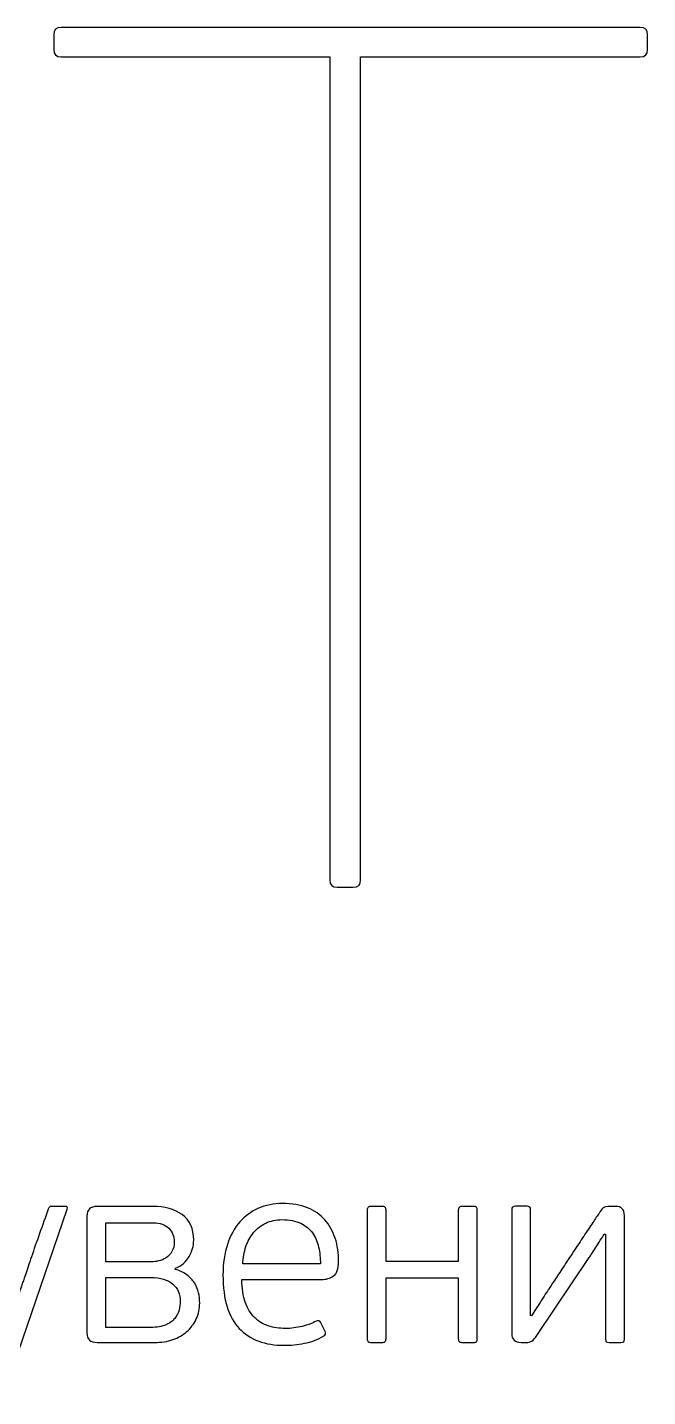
# Model space of a CAD drawing. Header units: centimetres. Extents: x -21.3 to 21.2, y -15.2 to 14.8.
# Drawn here: x -4.306 to -3.758, y -3.583 to -2.374 of the extents above; entities that cross this region are included whole.
import ezdxf

# ---------------------------------------------------------------- set-up
doc = ezdxf.new("R2010")
doc.units = ezdxf.units.CM
doc.header["$MEASUREMENT"] = 0
doc.layers.add('layer 1', color=7, linetype='Continuous')

msp = doc.modelspace()

# ---------------------------------------------------------------- linework, layer by layer
at = {"layer": 'layer 1', "color": 29}
for points, knots in [([(-3.76484, -2.37392), (-3.76051, -2.37392), (-3.75835, -2.37609), (-3.75835, -2.38042), (-3.75835, -2.38042), (-3.75835, -2.38042), (-3.75835, -2.39341), (-3.75835, -2.39341), (-3.75835, -2.39341), (-3.75835, -2.39774), (-3.76051, -2.39991), (-3.76484, -2.39991), (-3.76484, -2.39991), (-3.76484, -2.39991), (-4.01172, -2.39991), (-4.01172, -2.39991), (-4.01172, -2.39991), (-4.01172, -2.39991), (-4.01172, -3.12645), (-4.01172, -3.12645), (-4.01172, -3.12645), (-4.01172, -3.13079), (-4.01388, -3.13295), (-4.01822, -3.13295), (-4.01822, -3.13295), (-4.01822, -3.13295), (-4.03229, -3.13295), (-4.03229, -3.13295), (-4.03229, -3.13295), (-4.03662, -3.13295), (-4.03879, -3.13079), (-4.03879, -3.12645), (-4.03879, -3.12645), (-4.03879, -3.12645), (-4.03879, -2.39991), (-4.03879, -2.39991), (-4.03879, -2.39991), (-4.03879, -2.39991), (-4.27592, -2.39991), (-4.27592, -2.39991), (-4.27592, -2.39991), (-4.28025, -2.39991), (-4.28242, -2.39774), (-4.28242, -2.39341), (-4.28242, -2.39341), (-4.28242, -2.39341), (-4.28242, -2.38042), (-4.28242, -2.38042), (-4.28242, -2.38042), (-4.28242, -2.37609), (-4.28025, -2.37392), (-4.27592, -2.37392), (-4.27592, -2.37392), (-4.27592, -2.37392), (-3.76484, -2.37392), (-3.76484, -2.37392)], [0, 0, 0, 0, 0.0666667, 0.0666667, 0.0666667, 0.0666667, 0.1333333, 0.1333333, 0.1333333, 0.1333333, 0.2, 0.2, 0.2, 0.2, 0.2666667, 0.2666667, 0.2666667, 0.2666667, 0.3333333, 0.3333333, 0.3333333, 0.3333333, 0.4, 0.4, 0.4, 0.4, 0.4666667, 0.4666667, 0.4666667, 0.4666667, 0.5333333, 0.5333333, 0.5333333, 0.5333333, 0.6, 0.6, 0.6, 0.6, 0.6666667, 0.6666667, 0.6666667, 0.6666667, 0.7333333, 0.7333333, 0.7333333, 0.7333333, 0.8, 0.8, 0.8, 0.8, 0.8666667, 0.8666667, 0.8666667, 0.8666667, 1, 1, 1, 1]), ([(-4.31765, -3.55487), (-4.32116, -3.56524), (-4.32547, -3.57244), (-4.33057, -3.57648), (-4.33057, -3.57648), (-4.33568, -3.58052), (-4.34228, -3.58254), (-4.35036, -3.58254), (-4.35036, -3.58254), (-4.35249, -3.58254), (-4.35512, -3.58243), (-4.35825, -3.5822), (-4.35825, -3.5822), (-4.36138, -3.58197), (-4.36485, -3.58125), (-4.36866, -3.58003), (-4.36866, -3.58003), (-4.37079, -3.57942), (-4.37163, -3.57827), (-4.37117, -3.5766), (-4.37117, -3.5766), (-4.37117, -3.5766), (-4.36889, -3.56813), (-4.36889, -3.56813), (-4.36889, -3.56813), (-4.36858, -3.56707), (-4.36816, -3.56646), (-4.36762, -3.5663), (-4.36762, -3.5663), (-4.36709, -3.56615), (-4.36637, -3.56623), (-4.36545, -3.56653), (-4.36545, -3.56653), (-4.36225, -3.5673), (-4.35985, -3.56779), (-4.35825, -3.56802), (-4.35825, -3.56802), (-4.35665, -3.56825), (-4.35493, -3.56836), (-4.3531, -3.56836), (-4.3531, -3.56836), (-4.35066, -3.56836), (-4.34845, -3.56817), (-4.34647, -3.56779), (-4.34647, -3.56779), (-4.34449, -3.56741), (-4.34269, -3.56665), (-4.3411, -3.5655), (-4.3411, -3.5655), (-4.33949, -3.56436), (-4.33801, -3.56276), (-4.33663, -3.5607), (-4.33663, -3.5607), (-4.33526, -3.55864), (-4.33404, -3.55594), (-4.33298, -3.55258), (-4.33298, -3.55258), (-4.33298, -3.55258), (-4.32611, -3.53382), (-4.32611, -3.53382), (-4.32611, -3.53382), (-4.32611, -3.53382), (-4.33, -3.53382), (-4.33, -3.53382), (-4.33, -3.53382), (-4.33168, -3.53382), (-4.3332, -3.53352), (-4.33457, -3.53291), (-4.33457, -3.53291), (-4.33595, -3.5323), (-4.33717, -3.5304), (-4.33824, -3.52719), (-4.33824, -3.52719), (-4.33824, -3.52719), (-4.37483, -3.41695), (-4.37483, -3.41695), (-4.37483, -3.41695), (-4.37529, -3.41542), (-4.37476, -3.41466), (-4.37323, -3.41466), (-4.37323, -3.41466), (-4.37323, -3.41466), (-4.36065, -3.41466), (-4.36065, -3.41466), (-4.36065, -3.41466), (-4.35958, -3.41466), (-4.3589, -3.41482), (-4.35859, -3.41512), (-4.35859, -3.41512), (-4.35829, -3.41542), (-4.35798, -3.41596), (-4.35768, -3.41672), (-4.35768, -3.41672), (-4.35661, -3.42008), (-4.35505, -3.42488), (-4.35299, -3.43113), (-4.35299, -3.43113), (-4.35093, -3.43738), (-4.34876, -3.4439), (-4.34647, -3.45069), (-4.34647, -3.45069), (-4.34418, -3.45747), (-4.34205, -3.46399), (-4.34006, -3.47024), (-4.34006, -3.47024), (-4.33808, -3.47649), (-4.33648, -3.4813), (-4.33526, -3.48465), (-4.33526, -3.48465), (-4.3348, -3.48587), (-4.33408, -3.48827), (-4.33309, -3.49186), (-4.33309, -3.49186), (-4.3321, -3.49544), (-4.33099, -3.49929), (-4.32977, -3.5034), (-4.32977, -3.5034), (-4.32855, -3.50752), (-4.32741, -3.51141), (-4.32634, -3.51507), (-4.32634, -3.51507), (-4.32527, -3.51873), (-4.32451, -3.52117), (-4.32406, -3.52239), (-4.32406, -3.52239), (-4.32406, -3.52239), (-4.32291, -3.52239), (-4.32291, -3.52239), (-4.32291, -3.52239), (-4.322, -3.51964), (-4.32089, -3.51622), (-4.31959, -3.51209), (-4.31959, -3.51209), (-4.3183, -3.50798), (-4.317, -3.5039), (-4.31571, -3.49986), (-4.31571, -3.49986), (-4.31441, -3.49582), (-4.31327, -3.4922), (-4.31227, -3.489), (-4.31227, -3.489), (-4.31129, -3.4858), (-4.31064, -3.48381), (-4.31033, -3.48305), (-4.31033, -3.48305), (-4.30987, -3.48198), (-4.30892, -3.47927), (-4.30747, -3.47493), (-4.30747, -3.47493), (-4.30603, -3.47058), (-4.30423, -3.46529), (-4.3021, -3.45903), (-4.3021, -3.45903), (-4.29996, -3.45278), (-4.2976, -3.44599), (-4.29501, -3.43868), (-4.29501, -3.43868), (-4.29242, -3.43136), (-4.28982, -3.42412), (-4.28723, -3.41695), (-4.28723, -3.41695), (-4.28693, -3.41619), (-4.28662, -3.41562), (-4.28632, -3.41523), (-4.28632, -3.41523), (-4.28601, -3.41485), (-4.28532, -3.41466), (-4.28426, -3.41466), (-4.28426, -3.41466), (-4.28426, -3.41466), (-4.27236, -3.41466), (-4.27236, -3.41466), (-4.27236, -3.41466), (-4.27069, -3.41466), (-4.27008, -3.41542), (-4.27053, -3.41695), (-4.27053, -3.41695), (-4.27053, -3.41695), (-4.31765, -3.55487), (-4.31765, -3.55487)], [0, 0, 0, 0, 0.0217391, 0.0217391, 0.0217391, 0.0217391, 0.0434783, 0.0434783, 0.0434783, 0.0434783, 0.0652174, 0.0652174, 0.0652174, 0.0652174, 0.0869565, 0.0869565, 0.0869565, 0.0869565, 0.1086957, 0.1086957, 0.1086957, 0.1086957, 0.1304348, 0.1304348, 0.1304348, 0.1304348, 0.1521739, 0.1521739, 0.1521739, 0.1521739, 0.173913, 0.173913, 0.173913, 0.173913, 0.1956522, 0.1956522, 0.1956522, 0.1956522, 0.2173913, 0.2173913, 0.2173913, 0.2173913, 0.2391304, 0.2391304, 0.2391304, 0.2391304, 0.2608696, 0.2608696, 0.2608696, 0.2608696, 0.2826087, 0.2826087, 0.2826087, 0.2826087, 0.3043478, 0.3043478, 0.3043478, 0.3043478, 0.326087, 0.326087, 0.326087, 0.326087, 0.3478261, 0.3478261, 0.3478261, 0.3478261, 0.3695652, 0.3695652, 0.3695652, 0.3695652, 0.3913043, 0.3913043, 0.3913043, 0.3913043, 0.4130435, 0.4130435, 0.4130435, 0.4130435, 0.4347826, 0.4347826, 0.4347826, 0.4347826, 0.4565217, 0.4565217, 0.4565217, 0.4565217, 0.4782609, 0.4782609, 0.4782609, 0.4782609, 0.5, 0.5, 0.5, 0.5, 0.5217391, 0.5217391, 0.5217391, 0.5217391, 0.5434783, 0.5434783, 0.5434783, 0.5434783, 0.5652174, 0.5652174, 0.5652174, 0.5652174, 0.5869565, 0.5869565, 0.5869565, 0.5869565, 0.6086957, 0.6086957, 0.6086957, 0.6086957, 0.6304348, 0.6304348, 0.6304348, 0.6304348, 0.6521739, 0.6521739, 0.6521739, 0.6521739, 0.673913, 0.673913, 0.673913, 0.673913, 0.6956522, 0.6956522, 0.6956522, 0.6956522, 0.7173913, 0.7173913, 0.7173913, 0.7173913, 0.7391304, 0.7391304, 0.7391304, 0.7391304, 0.7608696, 0.7608696, 0.7608696, 0.7608696, 0.7826087, 0.7826087, 0.7826087, 0.7826087, 0.8043478, 0.8043478, 0.8043478, 0.8043478, 0.826087, 0.826087, 0.826087, 0.826087, 0.8478261, 0.8478261, 0.8478261, 0.8478261, 0.8695652, 0.8695652, 0.8695652, 0.8695652, 0.8913043, 0.8913043, 0.8913043, 0.8913043, 0.9130435, 0.9130435, 0.9130435, 0.9130435, 0.9347826, 0.9347826, 0.9347826, 0.9347826, 0.9565217, 0.9565217, 0.9565217, 0.9565217, 1, 1, 1, 1]), ([(-4.17516, -3.47024), (-4.17104, -3.47146), (-4.16761, -3.4731), (-4.16487, -3.47516), (-4.16487, -3.47516), (-4.16212, -3.47722), (-4.15991, -3.47958), (-4.15824, -3.48225), (-4.15824, -3.48225), (-4.15656, -3.48492), (-4.15538, -3.48778), (-4.15469, -3.49083), (-4.15469, -3.49083), (-4.154, -3.49388), (-4.15366, -3.49685), (-4.15366, -3.49975), (-4.15366, -3.49975), (-4.15366, -3.50493), (-4.15465, -3.50966), (-4.15663, -3.51393), (-4.15663, -3.51393), (-4.15862, -3.5182), (-4.16136, -3.52189), (-4.16487, -3.52502), (-4.16487, -3.52502), (-4.16838, -3.52815), (-4.17253, -3.53055), (-4.17733, -3.53222), (-4.17733, -3.53222), (-4.18213, -3.5339), (-4.18743, -3.53474), (-4.19323, -3.53474), (-4.19323, -3.53474), (-4.19323, -3.53474), (-4.24401, -3.53474), (-4.24401, -3.53474), (-4.24401, -3.53474), (-4.25011, -3.53474), (-4.25315, -3.53192), (-4.25315, -3.52628), (-4.25315, -3.52628), (-4.25315, -3.52628), (-4.25315, -3.42312), (-4.25315, -3.42312), (-4.25315, -3.42312), (-4.25315, -3.41748), (-4.25011, -3.41466), (-4.24401, -3.41466), (-4.24401, -3.41466), (-4.24401, -3.41466), (-4.19506, -3.41466), (-4.19506, -3.41466), (-4.19506, -3.41466), (-4.18453, -3.41466), (-4.17589, -3.41706), (-4.1691, -3.42187), (-4.1691, -3.42187), (-4.16231, -3.42667), (-4.15892, -3.43418), (-4.15892, -3.4444), (-4.15892, -3.4444), (-4.15892, -3.44943), (-4.16026, -3.45427), (-4.16292, -3.45892), (-4.16292, -3.45892), (-4.16559, -3.46357), (-4.16959, -3.46696), (-4.17493, -3.4691), (-4.17493, -3.4691), (-4.17493, -3.4691), (-4.17516, -3.47024), (-4.17516, -3.47024)], [0, 0, 0, 0, 0.0526316, 0.0526316, 0.0526316, 0.0526316, 0.1052632, 0.1052632, 0.1052632, 0.1052632, 0.1578947, 0.1578947, 0.1578947, 0.1578947, 0.2105263, 0.2105263, 0.2105263, 0.2105263, 0.2631579, 0.2631579, 0.2631579, 0.2631579, 0.3157895, 0.3157895, 0.3157895, 0.3157895, 0.3684211, 0.3684211, 0.3684211, 0.3684211, 0.4210526, 0.4210526, 0.4210526, 0.4210526, 0.4736842, 0.4736842, 0.4736842, 0.4736842, 0.5263158, 0.5263158, 0.5263158, 0.5263158, 0.5789474, 0.5789474, 0.5789474, 0.5789474, 0.6315789, 0.6315789, 0.6315789, 0.6315789, 0.6842105, 0.6842105, 0.6842105, 0.6842105, 0.7368421, 0.7368421, 0.7368421, 0.7368421, 0.7894737, 0.7894737, 0.7894737, 0.7894737, 0.8421053, 0.8421053, 0.8421053, 0.8421053, 0.8947368, 0.8947368, 0.8947368, 0.8947368, 1, 1, 1, 1]), ([(-4.08093, -3.41215), (-4.07224, -3.41215), (-4.06476, -3.4134), (-4.05852, -3.41592), (-4.05852, -3.41592), (-4.05226, -3.41843), (-4.04711, -3.42198), (-4.04307, -3.42655), (-4.04307, -3.42655), (-4.03903, -3.43113), (-4.03602, -3.43654), (-4.03404, -3.44279), (-4.03404, -3.44279), (-4.03206, -3.44905), (-4.03107, -3.45591), (-4.03107, -3.46338), (-4.03107, -3.46338), (-4.03107, -3.46978), (-4.03255, -3.47401), (-4.03553, -3.47607), (-4.03553, -3.47607), (-4.0385, -3.47813), (-4.04212, -3.47916), (-4.04639, -3.47916), (-4.04639, -3.47916), (-4.04639, -3.47916), (-4.11638, -3.47916), (-4.11638, -3.47916), (-4.11638, -3.47916), (-4.11638, -3.48705), (-4.11539, -3.49376), (-4.11341, -3.49929), (-4.11341, -3.49929), (-4.11142, -3.50481), (-4.10868, -3.50932), (-4.10525, -3.51271), (-4.10525, -3.51271), (-4.10182, -3.51614), (-4.09774, -3.51862), (-4.09309, -3.5201), (-4.09309, -3.5201), (-4.08844, -3.52163), (-4.0834, -3.52239), (-4.07807, -3.52239), (-4.07807, -3.52239), (-4.073, -3.52239), (-4.06808, -3.52178), (-4.06324, -3.52056), (-4.06324, -3.52056), (-4.05844, -3.51934), (-4.05436, -3.51781), (-4.05097, -3.51599), (-4.05097, -3.51599), (-4.04914, -3.51507), (-4.04784, -3.51538), (-4.04708, -3.5169), (-4.04708, -3.5169), (-4.04708, -3.5169), (-4.04296, -3.52494), (-4.04296, -3.52494), (-4.04296, -3.52494), (-4.04205, -3.52681), (-4.04243, -3.52811), (-4.04411, -3.52891), (-4.04411, -3.52891), (-4.04944, -3.53215), (-4.05516, -3.53436), (-4.06126, -3.5355), (-4.06126, -3.5355), (-4.06736, -3.53668), (-4.07331, -3.53726), (-4.0791, -3.53726), (-4.0791, -3.53726), (-4.09587, -3.53726), (-4.10906, -3.53234), (-4.11867, -3.5225), (-4.11867, -3.5225), (-4.12827, -3.51267), (-4.13308, -3.49692), (-4.13308, -3.47527), (-4.13308, -3.47527), (-4.13308, -3.46506), (-4.13178, -3.45602), (-4.12919, -3.44817), (-4.12919, -3.44817), (-4.1266, -3.44032), (-4.12298, -3.43372), (-4.11832, -3.42839), (-4.11832, -3.42839), (-4.11367, -3.42305), (-4.10818, -3.41901), (-4.10186, -3.41626), (-4.10186, -3.41626), (-4.09553, -3.41352), (-4.08855, -3.41215), (-4.08093, -3.41215)], [0, 0, 0, 0, 0.04, 0.04, 0.04, 0.04, 0.08, 0.08, 0.08, 0.08, 0.12, 0.12, 0.12, 0.12, 0.16, 0.16, 0.16, 0.16, 0.2, 0.2, 0.2, 0.2, 0.24, 0.24, 0.24, 0.24, 0.28, 0.28, 0.28, 0.28, 0.32, 0.32, 0.32, 0.32, 0.36, 0.36, 0.36, 0.36, 0.4, 0.4, 0.4, 0.4, 0.44, 0.44, 0.44, 0.44, 0.48, 0.48, 0.48, 0.48, 0.52, 0.52, 0.52, 0.52, 0.56, 0.56, 0.56, 0.56, 0.6, 0.6, 0.6, 0.6, 0.64, 0.64, 0.64, 0.64, 0.68, 0.68, 0.68, 0.68, 0.72, 0.72, 0.72, 0.72, 0.76, 0.76, 0.76, 0.76, 0.8, 0.8, 0.8, 0.8, 0.84, 0.84, 0.84, 0.84, 0.88, 0.88, 0.88, 0.88, 0.92, 0.92, 0.92, 0.92, 1, 1, 1, 1]), ([(-3.98921, -3.53131), (-3.98921, -3.53268), (-3.98952, -3.5336), (-3.99013, -3.53405), (-3.99013, -3.53405), (-3.9907, -3.53451), (-3.99161, -3.53474), (-3.99283, -3.53474), (-3.99283, -3.53474), (-3.99283, -3.53474), (-4.00206, -3.53474), (-4.00206, -3.53474), (-4.00206, -3.53474), (-4.00328, -3.53474), (-4.00423, -3.53451), (-4.00488, -3.53405), (-4.00488, -3.53405), (-4.00557, -3.5336), (-4.00591, -3.53268), (-4.00591, -3.53131), (-4.00591, -3.53131), (-4.00591, -3.53131), (-4.00591, -3.41809), (-4.00591, -3.41809), (-4.00591, -3.41809), (-4.00591, -3.41672), (-4.00557, -3.4158), (-4.00488, -3.41535), (-4.00488, -3.41535), (-4.00423, -3.41489), (-4.00328, -3.41466), (-4.00206, -3.41466), (-4.00206, -3.41466), (-4.00206, -3.41466), (-3.99283, -3.41466), (-3.99283, -3.41466), (-3.99283, -3.41466), (-3.99161, -3.41466), (-3.9907, -3.41489), (-3.99013, -3.41535), (-3.99013, -3.41535), (-3.98952, -3.4158), (-3.98921, -3.41672), (-3.98921, -3.41809), (-3.98921, -3.41809), (-3.98921, -3.41809), (-3.98921, -3.46315), (-3.98921, -3.46315), (-3.98921, -3.46315), (-3.98921, -3.46315), (-3.9254, -3.46315), (-3.9254, -3.46315), (-3.9254, -3.46315), (-3.9254, -3.46315), (-3.9254, -3.41809), (-3.9254, -3.41809), (-3.9254, -3.41809), (-3.9254, -3.41672), (-3.92509, -3.4158), (-3.92448, -3.41535), (-3.92448, -3.41535), (-3.92384, -3.41489), (-3.92292, -3.41466), (-3.9217, -3.41466), (-3.9217, -3.41466), (-3.9217, -3.41466), (-3.91217, -3.41466), (-3.91217, -3.41466), (-3.91217, -3.41466), (-3.9108, -3.41466), (-3.90985, -3.41489), (-3.90939, -3.41535), (-3.90939, -3.41535), (-3.90893, -3.4158), (-3.9087, -3.41672), (-3.9087, -3.41809), (-3.9087, -3.41809), (-3.9087, -3.41809), (-3.9087, -3.53131), (-3.9087, -3.53131), (-3.9087, -3.53131), (-3.9087, -3.53268), (-3.90893, -3.5336), (-3.90939, -3.53405), (-3.90939, -3.53405), (-3.90985, -3.53451), (-3.9108, -3.53474), (-3.91217, -3.53474), (-3.91217, -3.53474), (-3.91217, -3.53474), (-3.9217, -3.53474), (-3.9217, -3.53474), (-3.9217, -3.53474), (-3.92292, -3.53474), (-3.92384, -3.53451), (-3.92448, -3.53405), (-3.92448, -3.53405), (-3.92509, -3.5336), (-3.9254, -3.53268), (-3.9254, -3.53131), (-3.9254, -3.53131), (-3.9254, -3.53131), (-3.9254, -3.47756), (-3.9254, -3.47756), (-3.9254, -3.47756), (-3.9254, -3.47756), (-3.98921, -3.47756), (-3.98921, -3.47756), (-3.98921, -3.47756), (-3.98921, -3.47756), (-3.98921, -3.53131), (-3.98921, -3.53131)], [0, 0, 0, 0, 0.0344828, 0.0344828, 0.0344828, 0.0344828, 0.0689655, 0.0689655, 0.0689655, 0.0689655, 0.1034483, 0.1034483, 0.1034483, 0.1034483, 0.137931, 0.137931, 0.137931, 0.137931, 0.1724138, 0.1724138, 0.1724138, 0.1724138, 0.2068966, 0.2068966, 0.2068966, 0.2068966, 0.2413793, 0.2413793, 0.2413793, 0.2413793, 0.2758621, 0.2758621, 0.2758621, 0.2758621, 0.3103448, 0.3103448, 0.3103448, 0.3103448, 0.3448276, 0.3448276, 0.3448276, 0.3448276, 0.3793103, 0.3793103, 0.3793103, 0.3793103, 0.4137931, 0.4137931, 0.4137931, 0.4137931, 0.4482759, 0.4482759, 0.4482759, 0.4482759, 0.4827586, 0.4827586, 0.4827586, 0.4827586, 0.5172414, 0.5172414, 0.5172414, 0.5172414, 0.5517241, 0.5517241, 0.5517241, 0.5517241, 0.5862069, 0.5862069, 0.5862069, 0.5862069, 0.6206897, 0.6206897, 0.6206897, 0.6206897, 0.6551724, 0.6551724, 0.6551724, 0.6551724, 0.6896552, 0.6896552, 0.6896552, 0.6896552, 0.7241379, 0.7241379, 0.7241379, 0.7241379, 0.7586207, 0.7586207, 0.7586207, 0.7586207, 0.7931034, 0.7931034, 0.7931034, 0.7931034, 0.8275862, 0.8275862, 0.8275862, 0.8275862, 0.862069, 0.862069, 0.862069, 0.862069, 0.8965517, 0.8965517, 0.8965517, 0.8965517, 0.9310345, 0.9310345, 0.9310345, 0.9310345, 1, 1, 1, 1]), ([(-3.87828, -3.41764), (-3.87828, -3.4155), (-3.87721, -3.41443), (-3.87508, -3.41443), (-3.87508, -3.41443), (-3.87508, -3.41443), (-3.86479, -3.41443), (-3.86479, -3.41443), (-3.86479, -3.41443), (-3.86265, -3.41443), (-3.86158, -3.4155), (-3.86158, -3.41764), (-3.86158, -3.41764), (-3.86158, -3.41764), (-3.86158, -3.51095), (-3.86158, -3.51095), (-3.86158, -3.51095), (-3.86158, -3.51095), (-3.8609, -3.51118), (-3.8609, -3.51118), (-3.8609, -3.51118), (-3.86029, -3.51027), (-3.85926, -3.50871), (-3.85781, -3.50649), (-3.85781, -3.50649), (-3.85636, -3.50428), (-3.85484, -3.50192), (-3.85323, -3.4994), (-3.85323, -3.4994), (-3.85164, -3.49689), (-3.85011, -3.49449), (-3.84866, -3.4922), (-3.84866, -3.4922), (-3.84721, -3.48991), (-3.84618, -3.48839), (-3.84557, -3.48762), (-3.84557, -3.48762), (-3.84451, -3.48595), (-3.84283, -3.48339), (-3.84054, -3.47996), (-3.84054, -3.47996), (-3.83826, -3.47653), (-3.8357, -3.47264), (-3.83288, -3.4683), (-3.83288, -3.4683), (-3.83006, -3.46395), (-3.82705, -3.45938), (-3.82385, -3.45457), (-3.82385, -3.45457), (-3.82064, -3.44977), (-3.81759, -3.4452), (-3.81469, -3.44085), (-3.81469, -3.44085), (-3.8118, -3.43651), (-3.80917, -3.43254), (-3.8068, -3.42896), (-3.8068, -3.42896), (-3.80444, -3.42537), (-3.80257, -3.42267), (-3.8012, -3.42084), (-3.8012, -3.42084), (-3.79983, -3.41855), (-3.79857, -3.41695), (-3.79743, -3.41603), (-3.79743, -3.41603), (-3.79629, -3.41512), (-3.79434, -3.41466), (-3.7916, -3.41466), (-3.7916, -3.41466), (-3.7916, -3.41466), (-3.78656, -3.41466), (-3.78656, -3.41466), (-3.78656, -3.41466), (-3.78138, -3.41466), (-3.77879, -3.41733), (-3.77879, -3.42267), (-3.77879, -3.42267), (-3.77879, -3.42267), (-3.77879, -3.53177), (-3.77879, -3.53177), (-3.77879, -3.53177), (-3.77879, -3.53299), (-3.77901, -3.53379), (-3.77947, -3.53417), (-3.77947, -3.53417), (-3.77993, -3.53455), (-3.78077, -3.53474), (-3.78199, -3.53474), (-3.78199, -3.53474), (-3.78199, -3.53474), (-3.79228, -3.53474), (-3.79228, -3.53474), (-3.79228, -3.53474), (-3.7935, -3.53474), (-3.79434, -3.53455), (-3.7948, -3.53417), (-3.7948, -3.53417), (-3.79525, -3.53379), (-3.79548, -3.53299), (-3.79548, -3.53177), (-3.79548, -3.53177), (-3.79548, -3.53177), (-3.79548, -3.43914), (-3.79548, -3.43914), (-3.79548, -3.43914), (-3.79548, -3.43914), (-3.79663, -3.43914), (-3.79663, -3.43914), (-3.79663, -3.43914), (-3.79709, -3.43975), (-3.79792, -3.44104), (-3.79914, -3.44302), (-3.79914, -3.44302), (-3.80036, -3.44501), (-3.8017, -3.44714), (-3.80315, -3.44943), (-3.80315, -3.44943), (-3.80459, -3.45171), (-3.80597, -3.45385), (-3.80726, -3.45583), (-3.80726, -3.45583), (-3.80856, -3.45781), (-3.80943, -3.45911), (-3.80989, -3.45972), (-3.80989, -3.45972), (-3.80989, -3.45972), (-3.85609, -3.52856), (-3.85609, -3.52856), (-3.85609, -3.52856), (-3.85762, -3.53101), (-3.85907, -3.53264), (-3.86044, -3.53348), (-3.86044, -3.53348), (-3.86181, -3.53432), (-3.86357, -3.53474), (-3.8657, -3.53474), (-3.8657, -3.53474), (-3.8657, -3.53474), (-3.87005, -3.53474), (-3.87005, -3.53474), (-3.87005, -3.53474), (-3.87553, -3.53474), (-3.87828, -3.53207), (-3.87828, -3.52674), (-3.87828, -3.52674), (-3.87828, -3.52674), (-3.87828, -3.41764), (-3.87828, -3.41764)], [0, 0, 0, 0, 0.0263158, 0.0263158, 0.0263158, 0.0263158, 0.0526316, 0.0526316, 0.0526316, 0.0526316, 0.0789474, 0.0789474, 0.0789474, 0.0789474, 0.1052632, 0.1052632, 0.1052632, 0.1052632, 0.1315789, 0.1315789, 0.1315789, 0.1315789, 0.1578947, 0.1578947, 0.1578947, 0.1578947, 0.1842105, 0.1842105, 0.1842105, 0.1842105, 0.2105263, 0.2105263, 0.2105263, 0.2105263, 0.2368421, 0.2368421, 0.2368421, 0.2368421, 0.2631579, 0.2631579, 0.2631579, 0.2631579, 0.2894737, 0.2894737, 0.2894737, 0.2894737, 0.3157895, 0.3157895, 0.3157895, 0.3157895, 0.3421053, 0.3421053, 0.3421053, 0.3421053, 0.3684211, 0.3684211, 0.3684211, 0.3684211, 0.3947368, 0.3947368, 0.3947368, 0.3947368, 0.4210526, 0.4210526, 0.4210526, 0.4210526, 0.4473684, 0.4473684, 0.4473684, 0.4473684, 0.4736842, 0.4736842, 0.4736842, 0.4736842, 0.5, 0.5, 0.5, 0.5, 0.5263158, 0.5263158, 0.5263158, 0.5263158, 0.5526316, 0.5526316, 0.5526316, 0.5526316, 0.5789474, 0.5789474, 0.5789474, 0.5789474, 0.6052632, 0.6052632, 0.6052632, 0.6052632, 0.6315789, 0.6315789, 0.6315789, 0.6315789, 0.6578947, 0.6578947, 0.6578947, 0.6578947, 0.6842105, 0.6842105, 0.6842105, 0.6842105, 0.7105263, 0.7105263, 0.7105263, 0.7105263, 0.7368421, 0.7368421, 0.7368421, 0.7368421, 0.7631579, 0.7631579, 0.7631579, 0.7631579, 0.7894737, 0.7894737, 0.7894737, 0.7894737, 0.8157895, 0.8157895, 0.8157895, 0.8157895, 0.8421053, 0.8421053, 0.8421053, 0.8421053, 0.8684211, 0.8684211, 0.8684211, 0.8684211, 0.8947368, 0.8947368, 0.8947368, 0.8947368, 0.9210526, 0.9210526, 0.9210526, 0.9210526, 0.9473684, 0.9473684, 0.9473684, 0.9473684, 1, 1, 1, 1]), ([(-4.23646, -3.46361), (-4.23646, -3.46361), (-4.1962, -3.46361), (-4.1962, -3.46361), (-4.1962, -3.46361), (-4.19437, -3.46361), (-4.19227, -3.46334), (-4.18991, -3.46281), (-4.18991, -3.46281), (-4.18755, -3.46227), (-4.18534, -3.46132), (-4.18328, -3.45999), (-4.18328, -3.45999), (-4.18122, -3.45861), (-4.1795, -3.45679), (-4.17813, -3.45454), (-4.17813, -3.45454), (-4.17676, -3.45225), (-4.17607, -3.44935), (-4.17607, -3.44588), (-4.17607, -3.44588), (-4.17607, -3.44119), (-4.17771, -3.43723), (-4.18099, -3.43395), (-4.18099, -3.43395), (-4.18427, -3.43071), (-4.18881, -3.42907), (-4.1946, -3.42907), (-4.1946, -3.42907), (-4.1946, -3.42907), (-4.23646, -3.42907), (-4.23646, -3.42907), (-4.23646, -3.42907), (-4.23646, -3.42907), (-4.23646, -3.46361), (-4.23646, -3.46361)], [0, 0, 0, 0, 0.1, 0.1, 0.1, 0.1, 0.2, 0.2, 0.2, 0.2, 0.3, 0.3, 0.3, 0.3, 0.4, 0.4, 0.4, 0.4, 0.5, 0.5, 0.5, 0.5, 0.6, 0.6, 0.6, 0.6, 0.7, 0.7, 0.7, 0.7, 0.8, 0.8, 0.8, 0.8, 1, 1, 1, 1]), ([(-4.04708, -3.46544), (-4.04708, -3.46026), (-4.04761, -3.4553), (-4.04868, -3.45057), (-4.04868, -3.45057), (-4.04974, -3.44584), (-4.05154, -3.44169), (-4.05409, -3.43811), (-4.05409, -3.43811), (-4.05661, -3.43452), (-4.06008, -3.43166), (-4.0645, -3.42953), (-4.0645, -3.42953), (-4.06896, -3.42739), (-4.07445, -3.42633), (-4.08104, -3.42633), (-4.08104, -3.42633), (-4.08638, -3.42633), (-4.09118, -3.42736), (-4.09538, -3.42941), (-4.09538, -3.42941), (-4.09961, -3.43147), (-4.10315, -3.43426), (-4.10605, -3.43776), (-4.10605, -3.43776), (-4.10895, -3.44127), (-4.11123, -3.44539), (-4.11284, -3.45012), (-4.11284, -3.45012), (-4.11444, -3.45484), (-4.11539, -3.45995), (-4.11569, -3.46544), (-4.11569, -3.46544), (-4.11569, -3.46544), (-4.04708, -3.46544), (-4.04708, -3.46544)], [0, 0, 0, 0, 0.1, 0.1, 0.1, 0.1, 0.2, 0.2, 0.2, 0.2, 0.3, 0.3, 0.3, 0.3, 0.4, 0.4, 0.4, 0.4, 0.5, 0.5, 0.5, 0.5, 0.6, 0.6, 0.6, 0.6, 0.7, 0.7, 0.7, 0.7, 0.8, 0.8, 0.8, 0.8, 1, 1, 1, 1]), ([(-4.17081, -3.4986), (-4.17081, -3.4922), (-4.17299, -3.48705), (-4.17733, -3.48317), (-4.17733, -3.48317), (-4.18168, -3.47927), (-4.1882, -3.47733), (-4.19689, -3.47733), (-4.19689, -3.47733), (-4.19689, -3.47733), (-4.23646, -3.47733), (-4.23646, -3.47733), (-4.23646, -3.47733), (-4.23646, -3.47733), (-4.23646, -3.52148), (-4.23646, -3.52148), (-4.23646, -3.52148), (-4.23646, -3.52148), (-4.19689, -3.52148), (-4.19689, -3.52148), (-4.19689, -3.52148), (-4.1914, -3.52148), (-4.18694, -3.52071), (-4.18351, -3.51919), (-4.18351, -3.51919), (-4.18008, -3.51766), (-4.17745, -3.51576), (-4.17562, -3.51347), (-4.17562, -3.51347), (-4.17379, -3.51118), (-4.17253, -3.50871), (-4.17184, -3.50604), (-4.17184, -3.50604), (-4.17116, -3.50337), (-4.17081, -3.50089), (-4.17081, -3.4986)], [0, 0, 0, 0, 0.1, 0.1, 0.1, 0.1, 0.2, 0.2, 0.2, 0.2, 0.3, 0.3, 0.3, 0.3, 0.4, 0.4, 0.4, 0.4, 0.5, 0.5, 0.5, 0.5, 0.6, 0.6, 0.6, 0.6, 0.7, 0.7, 0.7, 0.7, 0.8, 0.8, 0.8, 0.8, 1, 1, 1, 1])]:
    msp.add_open_spline(points, degree=3, knots=knots, dxfattribs=at)

doc.saveas('drawing.dxf')
